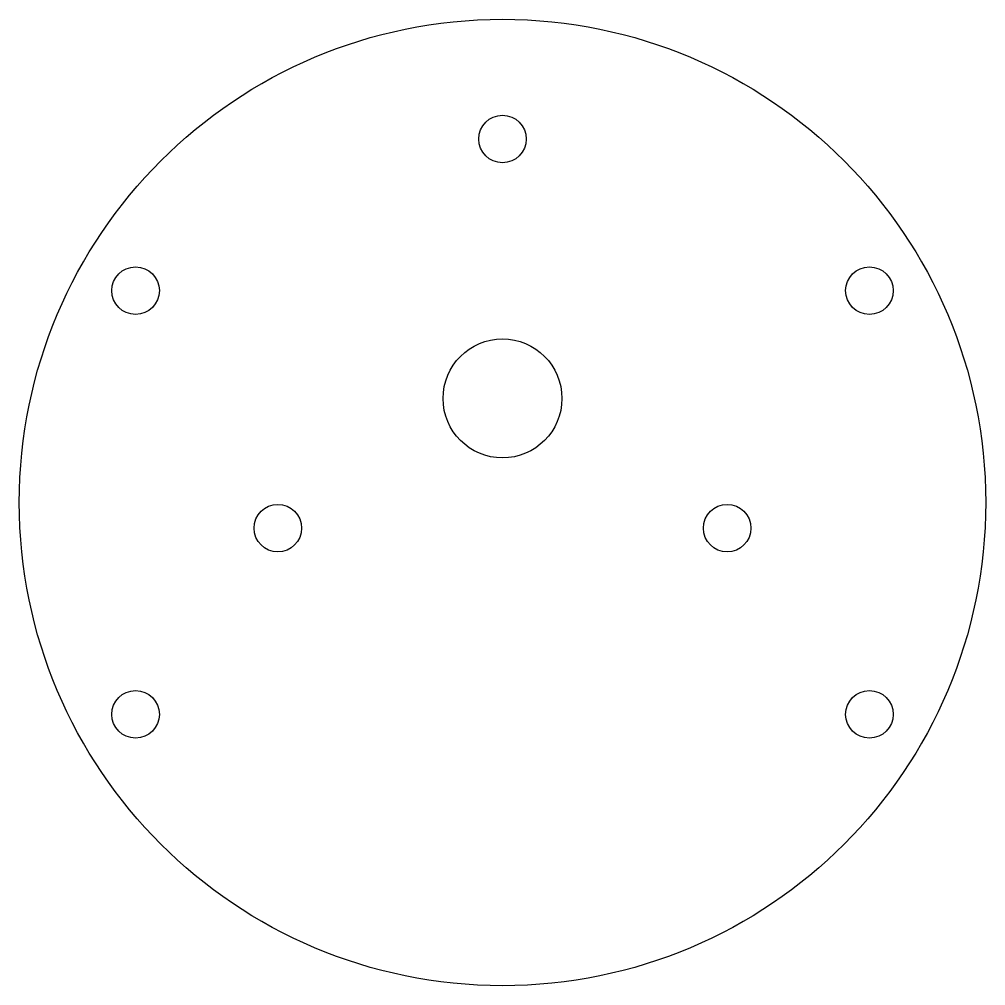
# Model space of a CAD drawing. Header units: millimetres. Extents: x -32.5 to 32.5, y -32.5 to 32.5.
import ezdxf

# ---------------------------------------------------------------- set-up
doc = ezdxf.new("R2010")
doc.units = ezdxf.units.MM

msp = doc.modelspace()

# ---------------------------------------------------------------- linework, layer by layer
at = {"color": 7, "linetype": 'Continuous', "lineweight": 25}
for centre, radius in [((0, 0), 32.5), ((0, 24.45), 1.6), ((-24.682, 14.25), 1.6), ((24.682, 14.25), 1.6), ((0, 7), 4), ((-15.112, -1.725), 1.6), ((15.112, -1.725), 1.6), ((-24.682, -14.25), 1.6), ((24.682, -14.25), 1.6)]:
    msp.add_circle(centre, radius, dxfattribs=at)

doc.saveas('drawing.dxf')
